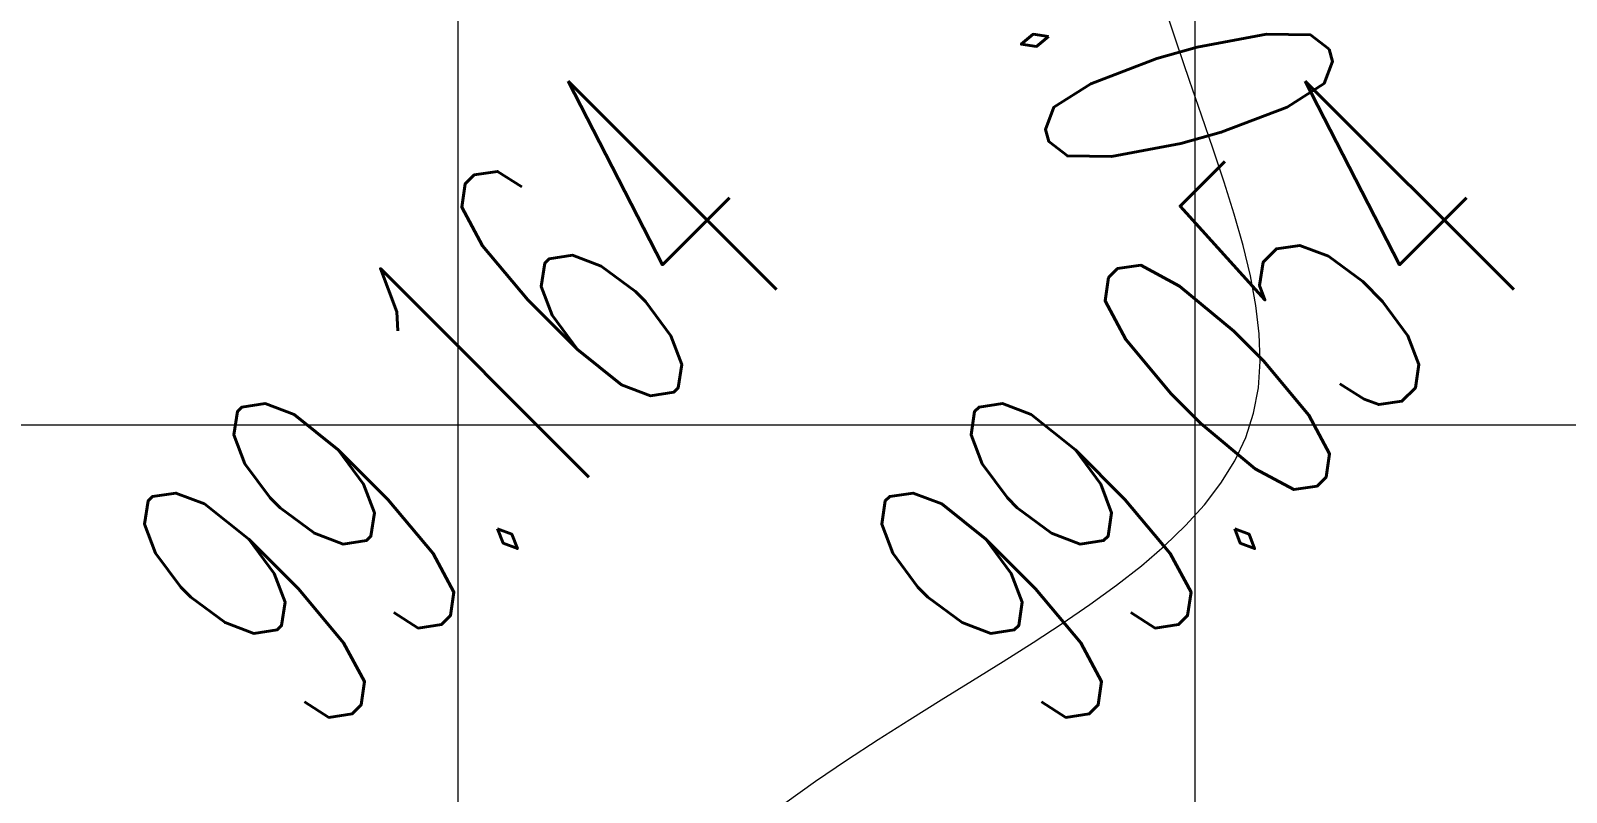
# Model space of a CAD drawing. Header units: millimetres. Extents: x 684983 to 685377, y 990360 to 990509.
# Drawn here: x 685042.855 to 685047.021, y 990437.042 to 990439.109 of the extents above; entities that cross this region are included whole.
import ezdxf
from ezdxf.enums import TextEntityAlignment as Align

# ---------------------------------------------------------------- set-up
doc = ezdxf.new("R2010")
doc.units = ezdxf.units.MM
for name, color, linetype, lineweight in [('AP-1', 7, 'Continuous', 13), ('CON_1', 7, 'Continuous', 9), ('grid', 8, 'Continuous', 9), ('GRID LEVELS', 7, 'Continuous', 13)]:
    doc.layers.add(name, color=color, linetype=linetype, lineweight=lineweight)
doc.styles.get("Standard").update_dxf_attribs({"font": 'RomanS'})

msp = doc.modelspace()

# ---------------------------------------------------------------- linework, layer by layer
at = {"layer": 'CON_1', "color": 49, "linetype": 'Continuous', "elevation": 99, "flags": 128}
msp.add_lwpolyline([(685044.9008, 990437.0121), (685044.9839, 990437.0717), (685045.0686, 990437.1293), (685045.1541, 990437.1852), (685045.2399, 990437.2397), (685045.3254, 990437.293), (685045.4101, 990437.3454), (685045.4933, 990437.3971), (685045.5746, 990437.4486), (685045.6533, 990437.5), (685045.7289, 990437.5516), (685045.8007, 990437.6036), (685045.8683, 990437.6565), (685045.931, 990437.7104), (685045.9883, 990437.7656), (685046.0395, 990437.8224), (685046.0842, 990437.881), (685046.1217, 990437.9418), (685046.1515, 990438.005), (685046.173, 990438.071), (685046.1858, 990438.1398), (685046.1905, 990438.2115), (685046.188, 990438.286), (685046.1789, 990438.3632), (685046.1641, 990438.4431), (685046.1443, 990438.5255), (685046.1205, 990438.6104), (685046.0932, 990438.6977), (685046.0634, 990438.7873), (685046.0318, 990438.8791), (685045.9992, 990438.9731), (685045.9664, 990439.0691), (685045.9341, 990439.1671)], dxfattribs=at)
at = {"layer": 'grid'}
for p, q in [((685044.0136, 990509.1548), (685044.0136, 990370.8996)), ((685046.0136, 990509.1548), (685046.0136, 990370.8996)), ((685085.1957, 990438.0381), (684982.7636, 990438.0381))]:
    msp.add_line(p, q, dxfattribs=at)

# ---------------------------------------------------------------- texts
at = {"layer": 'AP-1', "color": 6, "width": 0.5}
msp.add_text('99.0', height=0.8, rotation=285.7567, dxfattribs=at).set_placement((685045.8811, 990439.3456, 99), align=Align.MIDDLE_CENTER)
at = {"layer": 'GRID LEVELS', "width": 0.5}
for s, p in [('99.164', (685043.63, 990437.1578, 99.164)), ('99.054', (685045.63, 990437.1578, 99.0538))]:
    msp.add_text(s, height=0.8, rotation=45, dxfattribs=at).set_placement(p)

doc.saveas('drawing.dxf')
